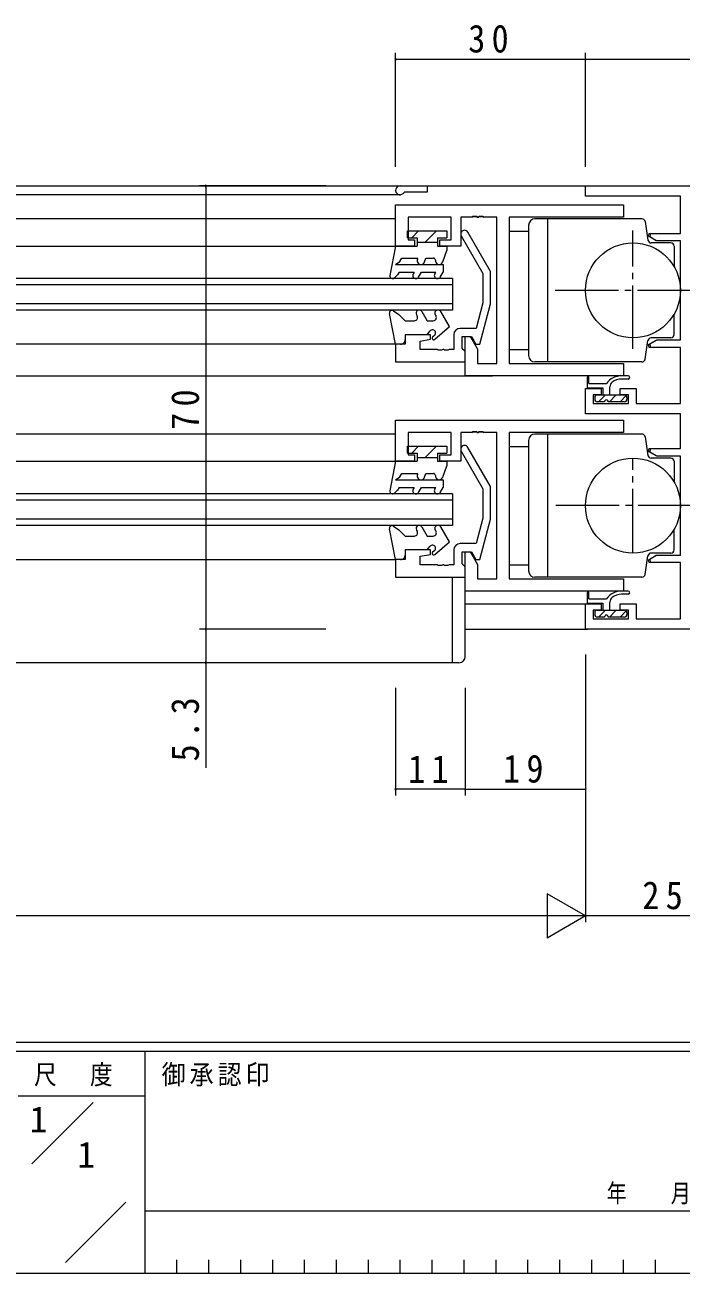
# Model space of a CAD drawing. Units: millimetres on the paper. Extents: x -397 to 397, y -282 to 282.
# Drawn here: x 190.6 to 294.2, y -282.1 to -85 of the extents above; entities that cross this region are included whole.
import ezdxf
from ezdxf.enums import TextEntityAlignment as Align

# ---------------------------------------------------------------- set-up
doc = ezdxf.new("R2010")
doc.units = ezdxf.units.MM
doc.linetypes.add('USER2', pattern=[13, 10, -1, 1, -1])
for name, color, linetype, lineweight in [('0-1_YKK_ZWAK', 7, 'Continuous', 18), ('0-3_YKK_11', 7, 'Continuous', 18), ('0-4_YKK_12', 2, 'Continuous', 18), ('0-6_YKK_13', 4, 'Continuous', 18), ('0-7_YKK_D', 6, 'Continuous', 18)]:
    doc.layers.add(name, color=color, linetype=linetype, lineweight=lineweight)
doc.layers.add('0-2_USER1', color=7, linetype='Continuous')
doc.styles.add('ＭＳ ゴシック', font='')
doc.styles.get('ＭＳ ゴシック').set_extended_font_data('MS Gothic')

msp = doc.modelspace()

# ---------------------------------------------------------------- linework, layer by layer
at = {"layer": '0-1_YKK_ZWAK'}
for p, q in [((376.092, -245.688), (-393.908, -245.688)), ((338.292, -247.088), (-393.908, -247.088)), ((209.492, -247.088), (209.492, -282.088)), ((189.476, -254.087), (209.492, -254.087)), ((191.662, -264.824), (201.355, -255.13)), ((196.964, -280.433), (206.488, -270.909)), ((209.492, -272.288), (310.291, -272.288)), ((214.532, -279.988), (214.532, -282.088)), ((219.572, -279.988), (219.572, -282.088)), ((224.612, -279.988), (224.612, -282.088)), ((229.652, -279.988), (229.652, -282.088)), ((234.692, -279.988), (234.692, -282.088)), ((239.732, -279.988), (239.732, -282.088)), ((244.772, -279.988), (244.772, -282.088)), ((249.812, -279.988), (249.812, -282.088)), ((254.852, -279.988), (254.852, -282.088)), ((259.892, -279.988), (259.892, -282.088)), ((264.932, -279.988), (264.932, -282.088)), ((269.972, -279.988), (269.972, -282.088)), ((275.012, -279.988), (275.012, -282.088)), ((280.052, -279.988), (280.052, -282.088)), ((285.092, -279.988), (285.092, -282.088)), ((290.132, -279.988), (290.132, -282.088)), ((-393.908, -282.088), (338.292, -282.088))]:
    msp.add_line(p, q, dxfattribs=at)
at = {"layer": '0-3_YKK_11'}
for p, q in [((279.12, -110.388), (316.12, -110.388)), ((279.12, -112.018), (279.12, -110.388)), ((294.12, -112.018), (279.12, -112.018)), ((294.12, -117.888), (294.12, -112.018)), ((249.12, -119.888), (249.12, -113.388)), ((249.12, -113.388), (285.12, -113.388)), ((285.12, -113.388), (285.12, -115.338)), ((251.12, -115.338), (251.12, -118.888)), ((257.92, -115.338), (251.12, -115.338)), ((257.92, -118.888), (257.92, -115.338)), ((259.42, -115.338), (259.42, -119.888)), ((261.162, -115.338), (259.42, -115.338)), ((261.162, -115.338), (261.345, -115.218)), ((261.345, -115.218), (261.162, -115.338)), ((261.345, -115.218), (261.895, -115.218)), ((261.895, -115.218), (261.345, -115.218)), ((261.895, -115.218), (262.078, -115.338)), ((262.078, -115.338), (261.895, -115.218)), ((262.078, -115.338), (262.162, -115.338)), ((262.162, -115.338), (262.078, -115.338)), ((262.162, -115.338), (262.345, -115.218)), ((262.345, -115.218), (262.162, -115.338)), ((262.345, -115.218), (262.895, -115.218)), ((262.895, -115.218), (262.345, -115.218)), ((262.895, -115.218), (263.078, -115.338)), ((263.078, -115.338), (262.895, -115.218)), ((265.12, -115.338), (263.078, -115.338)), ((265.12, -138.438), (265.12, -115.338)), ((267.07, -115.338), (267.07, -138.438)), ((285.12, -115.338), (267.07, -115.338)), ((264.12, -123.889), (260.539, -117.688)), ((267.07, -117.538), (270.12, -117.538)), ((289.08, -118.338), (289.2, -117.888)), ((289.2, -117.888), (294.12, -117.888)), ((289.27, -118.447), (289.42, -117.888)), ((252.12, -119.888), (249.12, -119.888)), ((251.12, -118.888), (252.12, -118.888)), ((252.12, -118.888), (252.12, -119.888)), ((256.12, -118.888), (257.92, -118.888)), ((256.12, -119.888), (256.12, -118.888)), ((259.42, -119.888), (256.12, -119.888)), ((259.5, -118.288), (262.92, -124.211)), ((290.379, -119.088), (289.08, -118.338)), ((290.309, -119.047), (289.27, -118.447)), ((294.12, -119.088), (290.379, -119.088)), ((294.12, -134.688), (294.12, -119.088)), ((264.12, -129.016), (264.12, -123.889)), ((262.92, -124.211), (262.92, -128.858)), ((262.92, -128.858), (261.84, -132.888)), ((262.413, -135.388), (264.12, -129.016)), ((250.62, -133.888), (250.62, -135.388)), ((254.62, -133.888), (250.62, -133.888)), ((254.62, -134.588), (254.62, -133.888)), ((258.32, -133.888), (258.32, -136.238)), ((261.84, -132.888), (259.32, -132.888)), ((249.12, -135.388), (249.12, -138.188)), ((250.62, -135.388), (249.12, -135.388)), ((253.02, -134.888), (254.62, -134.588)), ((253.02, -136.238), (253.02, -134.888)), ((259.62, -134.188), (261.12, -134.188)), ((259.62, -136.038), (259.62, -134.188)), ((260.12, -134.188), (260.92, -134.188)), ((260.12, -140.388), (260.12, -134.188)), ((260.92, -134.188), (261.38, -134.984)), ((261.12, -134.188), (261.813, -135.388)), ((261.38, -134.984), (262.07, -136.18)), ((261.813, -135.388), (262.413, -135.388)), ((289.08, -135.438), (290.379, -134.688)), ((289.2, -135.888), (289.08, -135.438)), ((294.12, -135.888), (289.2, -135.888)), ((289.27, -135.328), (290.309, -134.728)), ((289.42, -135.888), (289.27, -135.328)), ((290.309, -134.728), (290.459, -134.688)), ((290.379, -134.688), (294.12, -134.688)), ((294.12, -144.758), (294.12, -135.888)), ((255.662, -136.238), (253.02, -136.238)), ((255.845, -136.358), (255.662, -136.238)), ((256.395, -136.358), (255.845, -136.358)), ((256.578, -136.238), (256.395, -136.358)), ((256.662, -136.238), (256.578, -136.238)), ((256.845, -136.358), (256.662, -136.238)), ((257.395, -136.358), (256.845, -136.358)), ((257.578, -136.238), (257.395, -136.358)), ((258.32, -136.238), (257.578, -136.238)), ((259.82, -136.238), (259.62, -136.038)), ((260.12, -136.538), (259.82, -136.238)), ((260.12, -138.188), (260.12, -136.538)), ((262.07, -136.18), (262.07, -138.438)), ((267.07, -136.238), (270.12, -136.238)), ((249.12, -138.188), (260.12, -138.188)), ((262.07, -138.438), (265.12, -138.438)), ((267.07, -138.438), (285.12, -138.438)), ((285.12, -138.438), (285.12, -140.388)), ((285.12, -140.388), (260.12, -140.388)), ((279.12, -142.388), (281.62, -142.388)), ((279.12, -146.388), (279.12, -142.388)), ((280.32, -143.388), (280.32, -144.758)), ((281.62, -143.388), (280.32, -143.388)), ((281.62, -142.388), (281.62, -143.388)), ((284.62, -142.388), (287.12, -142.388)), ((284.62, -143.388), (284.62, -142.388)), ((285.92, -143.388), (284.62, -143.388)), ((285.92, -144.758), (285.92, -143.388)), ((287.12, -142.388), (287.12, -144.758)), ((280.32, -144.758), (285.92, -144.758)), ((287.12, -144.758), (294.12, -144.758)), ((249.12, -153.888), (249.12, -147.388)), ((249.12, -147.388), (285.12, -147.388)), ((294.12, -146.388), (279.12, -146.388)), ((285.12, -147.388), (285.12, -149.338)), ((294.12, -151.888), (294.12, -146.388)), ((251.12, -149.338), (251.12, -152.888)), ((257.92, -149.338), (251.12, -149.338)), ((257.92, -152.888), (257.92, -149.338)), ((259.42, -149.338), (259.42, -153.888)), ((261.162, -149.338), (259.42, -149.338)), ((261.162, -149.338), (261.345, -149.218)), ((261.345, -149.218), (261.162, -149.338)), ((261.345, -149.218), (261.895, -149.218)), ((261.895, -149.218), (261.345, -149.218)), ((261.895, -149.218), (262.078, -149.338)), ((262.078, -149.338), (261.895, -149.218)), ((262.078, -149.338), (262.162, -149.338)), ((262.162, -149.338), (262.078, -149.338)), ((262.162, -149.338), (262.345, -149.218)), ((262.345, -149.218), (262.162, -149.338)), ((262.345, -149.218), (262.895, -149.218)), ((262.895, -149.218), (262.345, -149.218)), ((262.895, -149.218), (263.078, -149.338)), ((263.078, -149.338), (262.895, -149.218)), ((265.12, -149.338), (263.078, -149.338)), ((265.12, -172.438), (265.12, -149.338)), ((267.07, -149.338), (267.07, -172.438)), ((285.12, -149.338), (267.07, -149.338)), ((264.12, -157.889), (260.539, -151.688)), ((267.07, -151.538), (270.12, -151.538)), ((251.12, -152.888), (252.12, -152.888)), ((252.12, -152.888), (252.12, -153.888)), ((256.12, -152.888), (257.92, -152.888)), ((256.12, -153.888), (256.12, -152.888)), ((259.5, -152.288), (262.92, -158.211)), ((289.08, -152.338), (289.2, -151.888)), ((290.379, -153.088), (289.08, -152.338)), ((289.2, -151.888), (294.12, -151.888)), ((289.27, -152.447), (289.42, -151.888)), ((290.309, -153.047), (289.27, -152.447)), ((294.12, -153.088), (290.379, -153.088)), ((294.12, -168.688), (294.12, -153.088)), ((252.12, -153.888), (249.12, -153.888)), ((259.42, -153.888), (256.12, -153.888)), ((262.92, -158.211), (262.92, -162.858)), ((264.12, -163.016), (264.12, -157.889)), ((262.92, -162.858), (261.84, -166.888)), ((262.413, -169.388), (264.12, -163.016)), ((261.84, -166.888), (259.32, -166.888)), ((249.12, -169.388), (249.12, -172.188)), ((250.62, -169.388), (249.12, -169.388)), ((250.62, -167.888), (250.62, -169.388)), ((254.62, -167.888), (250.62, -167.888)), ((253.02, -168.888), (254.62, -168.588)), ((253.02, -170.238), (253.02, -168.888)), ((254.62, -168.588), (254.62, -167.888)), ((258.32, -167.888), (258.32, -170.238)), ((259.62, -168.188), (261.12, -168.188)), ((259.62, -170.038), (259.62, -168.188)), ((260.12, -168.188), (260.92, -168.188)), ((260.12, -174.388), (260.12, -168.188)), ((260.92, -168.188), (261.38, -168.984)), ((261.12, -168.188), (261.813, -169.388)), ((261.38, -168.984), (262.07, -170.18)), ((261.813, -169.388), (262.413, -169.388)), ((289.08, -169.438), (290.379, -168.688)), ((289.2, -169.888), (289.08, -169.438)), ((289.27, -169.328), (290.309, -168.728)), ((289.42, -169.888), (289.27, -169.328)), ((290.309, -168.728), (290.459, -168.688)), ((290.379, -168.688), (294.12, -168.688)), ((255.662, -170.238), (253.02, -170.238)), ((255.845, -170.358), (255.662, -170.238)), ((256.395, -170.358), (255.845, -170.358)), ((256.578, -170.238), (256.395, -170.358)), ((256.662, -170.238), (256.578, -170.238)), ((256.845, -170.358), (256.662, -170.238)), ((257.395, -170.358), (256.845, -170.358)), ((257.578, -170.238), (257.395, -170.358)), ((258.32, -170.238), (257.578, -170.238)), ((259.82, -170.238), (259.62, -170.038)), ((260.12, -170.538), (259.82, -170.238)), ((260.12, -172.188), (260.12, -170.538)), ((262.07, -170.18), (262.07, -172.438)), ((267.07, -170.238), (270.12, -170.238)), ((294.12, -169.888), (289.2, -169.888)), ((294.12, -178.758), (294.12, -169.888)), ((249.12, -172.188), (260.12, -172.188)), ((262.07, -172.438), (265.12, -172.438)), ((267.07, -172.438), (285.12, -172.438)), ((285.12, -172.438), (285.12, -174.388)), ((285.12, -174.388), (260.12, -174.388)), ((279.12, -176.388), (281.62, -176.388)), ((279.12, -180.388), (279.12, -176.388)), ((280.32, -177.388), (280.32, -178.758)), ((281.62, -177.388), (280.32, -177.388)), ((281.62, -176.388), (281.62, -177.388)), ((284.62, -176.388), (287.12, -176.388)), ((284.62, -177.388), (284.62, -176.388)), ((285.92, -177.388), (284.62, -177.388)), ((285.92, -178.758), (285.92, -177.388)), ((287.12, -176.388), (287.12, -178.758)), ((280.32, -178.758), (285.92, -178.758)), ((287.12, -178.758), (294.12, -178.758)), ((304.12, -180.388), (279.12, -180.388))]:
    msp.add_line(p, q, dxfattribs=at)
for centre, radius, start, end in [((260.02, -117.988), 0.6, 29.99998, 210), ((259.32, -133.888), 1, 90.00001, 179.99999), ((260.02, -151.988), 0.6, 29.99998, 210), ((259.32, -167.888), 1, 90.00001, 179.99999)]:
    msp.add_arc(centre, radius, start, end, dxfattribs=at)
at = {"layer": '0-4_YKK_12'}
for p, q in [((90.62, -110.388), (279.42, -110.388)), ((249.82, -111.788), (90.62, -111.788)), ((250.315, -111.583), (250.51, -111.388)), ((254.12, -111.388), (250.51, -111.388)), ((254.12, -110.388), (254.12, -111.388)), ((249.12, -115.588), (90.62, -115.588)), ((90.62, -119.888), (249.12, -119.888)), ((258.12, -125.038), (90.62, -125.038)), ((258.12, -126.038), (90.62, -126.038)), ((258.12, -129.038), (90.62, -129.038)), ((249.12, -135.388), (90.62, -135.388)), ((90.62, -140.388), (264.42, -140.388)), ((249.12, -149.588), (90.62, -149.588)), ((90.62, -153.888), (249.12, -153.888)), ((258.12, -159.038), (90.62, -159.038)), ((258.12, -159.038), (258.12, -164.038)), ((258.12, -160.038), (90.62, -160.038)), ((258.12, -163.038), (90.62, -163.038)), ((258.12, -164.038), (90.62, -164.038)), ((90.62, -169.388), (249.12, -169.388)), ((258.12, -185.688), (258.12, -172.188)), ((260.12, -184.688), (260.12, -174.088)), ((260.12, -176.388), (281.32, -176.388)), ((260.12, -180.388), (279.454, -180.388)), ((259.12, -185.688), (90.62, -185.688))]:
    msp.add_line(p, q, dxfattribs=at)
msp.add_lwpolyline([(258.12, -125.038), (258.12, -130.038), (90.62, -130.038)], dxfattribs=at)
for centre, radius, start, end in [((249.82, -111.088), 0.7, 90, 315.00177), ((259.12, -184.688), 1, 270, 0)]:
    msp.add_arc(centre, radius, start, end, dxfattribs=at)
at = {"layer": '0-6_YKK_13'}
for p, q in [((288.036, -115.588), (271.12, -115.588)), ((273.12, -115.588), (273.12, -138.188)), ((288.53, -116.01), (288.991, -118.965)), ((251.02, -118.588), (251.02, -117.488)), ((252.763, -117.488), (251.663, -118.588)), ((255.592, -117.488), (253.792, -119.288)), ((270.12, -116.588), (270.12, -137.188)), ((249.12, -119.888), (248.207, -124.527)), ((249.12, -119.888), (252.52, -119.888)), ((251.02, -118.588), (252.52, -118.588)), ((252.52, -118.588), (252.52, -119.888)), ((252.52, -119.288), (255.72, -119.288)), ((255.72, -118.588), (257.22, -118.588)), ((255.72, -118.588), (255.72, -119.888)), ((255.72, -119.888), (257.22, -119.888)), ((257.22, -119.888), (257.22, -120.598)), ((292.62, -119.388), (289.485, -119.388)), ((293.12, -119.888), (293.12, -123.146)), ((249.809, -122.337), (250.12, -121.798)), ((250.12, -121.798), (252.627, -121.798)), ((252.556, -121.992), (252.627, -121.798)), ((253.684, -122.403), (253.904, -121.798)), ((253.904, -121.798), (255.105, -121.798)), ((256.563, -122.403), (257.22, -120.598)), ((249.111, -122.798), (249.809, -122.337)), ((249.111, -122.798), (256.62, -122.798)), ((249.665, -123.998), (249.42, -124.422)), ((249.665, -123.998), (252.065, -123.998)), ((252.065, -123.998), (251.898, -124.288)), ((252.764, -124.788), (253.22, -123.998)), ((253.22, -123.998), (255.465, -123.998)), ((255.298, -124.288), (255.465, -123.998)), ((256.164, -124.788), (256.62, -123.998)), ((256.62, -122.798), (256.62, -123.998)), ((249.42, -124.422), (248.93, -124.912)), ((249.12, -135.388), (248.157, -130.54)), ((248.812, -130.115), (249.651, -130.71)), ((249.651, -130.71), (250.62, -131.688)), ((250.62, -131.687), (252.1, -131.687)), ((252.421, -130.744), (252.532, -130.937)), ((253.286, -130.244), (254.12, -131.688)), ((254.12, -131.687), (255.071, -131.687)), ((255.393, -130.744), (255.505, -130.937)), ((257.62, -132.601), (256.263, -130.252)), ((293.12, -133.888), (293.12, -130.629)), ((250.62, -133.887), (250.62, -134.687)), ((254.12, -133.888), (250.62, -133.888)), ((254.12, -133.888), (254.54, -133.328)), ((255.294, -133.981), (254.954, -134.26)), ((255.308, -134.614), (257.62, -132.602)), ((249.92, -135.387), (249.12, -135.387)), ((288.53, -137.765), (288.991, -134.81)), ((292.62, -134.388), (289.485, -134.388)), ((288.036, -138.188), (271.12, -138.188)), ((279.37, -140.638), (279.37, -142.288)), ((279.67, -141.588), (279.67, -140.638)), ((279.67, -141.588), (282.416, -141.588)), ((285.856, -140.388), (284.816, -140.388)), ((285.856, -140.888), (284.816, -140.888)), ((279.37, -142.288), (281.87, -142.288)), ((280.57, -143.788), (280.57, -144.088)), ((280.97, -143.388), (281.87, -143.388)), ((282.293, -143.388), (281.193, -144.488)), ((281.87, -142.288), (281.87, -143.388)), ((281.87, -143.388), (285.27, -143.388)), ((283.99, -143.388), (282.89, -144.488)), ((282.97, -143.388), (282.97, -142.145)), ((285.561, -143.514), (284.587, -144.488)), ((285.67, -143.788), (285.67, -144.088)), ((282.12, -144.488), (280.97, -144.488)), ((282.135, -144.394), (282.041, -144.488)), ((285.27, -144.488), (282.72, -144.488)), ((288.036, -149.588), (271.12, -149.588)), ((273.12, -149.588), (273.12, -172.188)), ((251.02, -152.588), (251.02, -151.488)), ((252.763, -151.488), (251.663, -152.588)), ((255.592, -151.488), (253.792, -153.288)), ((270.12, -150.588), (270.12, -171.188)), ((288.53, -150.01), (288.991, -152.965)), ((251.02, -152.588), (252.52, -152.588)), ((252.52, -152.588), (252.52, -153.888)), ((252.52, -153.288), (255.72, -153.288)), ((255.72, -152.588), (257.22, -152.588)), ((255.72, -152.588), (255.72, -153.888)), ((292.62, -153.388), (289.485, -153.388)), ((249.12, -153.888), (248.207, -158.527)), ((249.12, -153.888), (252.52, -153.888)), ((255.72, -153.888), (257.22, -153.888)), ((256.563, -156.403), (257.22, -154.598)), ((257.22, -153.888), (257.22, -154.598)), ((293.12, -153.888), (293.12, -157.146)), ((249.111, -156.798), (249.809, -156.337)), ((249.111, -156.798), (256.62, -156.798)), ((249.809, -156.337), (250.12, -155.798)), ((250.12, -155.798), (252.627, -155.798)), ((252.556, -155.992), (252.627, -155.798)), ((253.684, -156.403), (253.904, -155.798)), ((253.904, -155.798), (255.105, -155.798)), ((256.62, -156.798), (256.62, -157.998)), ((249.42, -158.422), (248.93, -158.912)), ((249.665, -157.998), (249.42, -158.422)), ((249.665, -157.998), (252.065, -157.998)), ((252.065, -157.998), (251.898, -158.288)), ((252.764, -158.788), (253.22, -157.998)), ((253.22, -157.998), (255.465, -157.998)), ((255.298, -158.288), (255.465, -157.998)), ((256.164, -158.788), (256.62, -157.998)), ((249.12, -169.388), (248.157, -164.54)), ((248.812, -164.115), (249.651, -164.71)), ((249.651, -164.71), (250.62, -165.688)), ((252.421, -164.744), (252.532, -164.937)), ((253.286, -164.244), (254.12, -165.688)), ((255.393, -164.744), (255.505, -164.937)), ((257.62, -166.601), (256.263, -164.252)), ((293.12, -167.888), (293.12, -164.629)), ((250.62, -165.687), (252.1, -165.687)), ((254.12, -165.687), (255.071, -165.687)), ((254.12, -167.888), (254.54, -167.328)), ((255.308, -168.614), (257.62, -166.602)), ((249.92, -169.387), (249.12, -169.387)), ((250.62, -167.887), (250.62, -168.687)), ((254.12, -167.888), (250.62, -167.888)), ((255.294, -167.981), (254.954, -168.26)), ((288.53, -171.765), (288.991, -168.81)), ((292.62, -168.388), (289.485, -168.388)), ((288.036, -172.188), (271.12, -172.188)), ((279.37, -174.638), (279.37, -176.288)), ((279.67, -175.588), (279.67, -174.638)), ((285.856, -174.388), (284.816, -174.388)), ((285.856, -174.888), (284.816, -174.888)), ((279.37, -176.288), (281.87, -176.288)), ((279.67, -175.588), (282.416, -175.588)), ((280.97, -177.388), (281.87, -177.388)), ((282.293, -177.388), (281.193, -178.488)), ((281.87, -176.288), (281.87, -177.388)), ((281.87, -177.388), (285.27, -177.388)), ((283.99, -177.388), (282.89, -178.488)), ((282.97, -177.388), (282.97, -176.145)), ((280.57, -177.788), (280.57, -178.088)), ((282.12, -178.488), (280.97, -178.488)), ((282.135, -178.394), (282.041, -178.488)), ((285.27, -178.488), (282.72, -178.488)), ((285.561, -177.514), (284.587, -178.488)), ((285.67, -177.788), (285.67, -178.088))]:
    msp.add_line(p, q, dxfattribs=at)
at = {"layer": '0-6_YKK_13', "linetype": 'USER2'}
for p, q in [((286.62, -136.144), (286.62, -117.452)), ((297.314, -126.888), (274.12, -126.888)), ((286.62, -168.238), (286.62, -153.538)), ((297.429, -160.888), (274.12, -160.888))]:
    msp.add_line(p, q, dxfattribs=at)
at = {"layer": '0-6_YKK_13'}
for points in [[(251.02, -117.488), (257.22, -117.488), (257.22, -118.588)], [(251.02, -151.488), (257.22, -151.488), (257.22, -152.588)]]:
    msp.add_lwpolyline(points, dxfattribs=at)
for centre in [(286.62, -126.888), (286.62, -160.888)]:
    msp.add_circle(centre, 7.5, dxfattribs=at)
for centre, radius, start, end in [((271.12, -116.588), 1, 90, 180), ((288.036, -116.088), 0.5, 8.88066, 90), ((289.485, -118.888), 0.5, 188.88066, 270), ((292.62, -119.888), 0.5, 0, 90), ((253.12, -122.198), 0.6, 159.9966, 340.0032), ((255.105, -122.098), 0.3, 353.62636, 90), ((255.999, -122.198), 0.6, 173.61829, 339.99797), ((248.627, -124.609), 0.428, 168.86224, 314.99856), ((252.331, -124.538), 0.5, 150.0038, 330.00683), ((255.731, -124.538), 0.5, 149.98981, 330.00683), ((248.569, -130.458), 0.42, 54.66347, 191.2357), ((252.854, -130.494), 0.5, 30.00716, 209.99166), ((255.826, -130.494), 0.5, 29.02557, 210.0117), ((252.1, -131.187), 0.5, 269.97204, 29.99843), ((255.071, -131.187), 0.5, 269.97202, 30.01891), ((254.94, -133.628), 0.5, 315, 143.1357), ((292.62, -133.888), 0.5, 270, 0), ((249.92, -134.687), 0.7, 269.98003, 0), ((255.131, -134.437), 0.25, 134.96046, 315), ((289.485, -134.888), 0.5, 90, 171.11934), ((271.12, -137.188), 1, 180, 270), ((288.036, -137.688), 0.5, 270, 351.11934), ((279.52, -140.638), 0.15, 0, 180), ((284.816, -143.388), 3, 90, 143.1301), ((283.97, -142.145), 1, 130.18666, 180), ((284.816, -143.388), 2.5, 90, 126.63334), ((285.856, -140.638), 0.25, 270, 90), ((280.97, -143.788), 0.4, 90, 180), ((285.27, -143.788), 0.4, 0, 90), ((280.97, -144.088), 0.4, 180, 270), ((282.42, -144.488), 0.3, 0, 180), ((285.27, -144.088), 0.4, 270, 0), ((271.12, -150.588), 1, 90, 180), ((288.036, -150.088), 0.5, 8.88066, 90), ((289.485, -152.888), 0.5, 188.88066, 270), ((292.62, -153.888), 0.5, 0, 90), ((253.12, -156.198), 0.6, 159.9966, 340.0032), ((255.105, -156.098), 0.3, 353.62636, 90), ((255.999, -156.198), 0.6, 173.61829, 339.99797), ((248.627, -158.609), 0.428, 168.86224, 314.99856), ((252.331, -158.538), 0.5, 150.0038, 330.00683), ((255.731, -158.538), 0.5, 149.98981, 330.00683), ((248.569, -164.458), 0.42, 54.66347, 191.2357), ((252.1, -165.187), 0.5, 269.97204, 29.99843), ((252.854, -164.494), 0.5, 30.00716, 209.99166), ((255.071, -165.187), 0.5, 269.97202, 30.01891), ((255.826, -164.494), 0.5, 29.02557, 210.0117), ((254.94, -167.628), 0.5, 315, 143.1357), ((249.92, -168.687), 0.7, 269.98003, 0), ((255.131, -168.437), 0.25, 134.96046, 315), ((289.485, -168.888), 0.5, 90, 171.11934), ((292.62, -167.888), 0.5, 270, 0), ((271.12, -171.188), 1, 180, 270), ((288.036, -171.688), 0.5, 270, 351.11934), ((279.52, -174.638), 0.15, 0, 180), ((284.816, -177.388), 3, 90, 143.1301), ((283.97, -176.145), 1, 130.18666, 180), ((284.816, -177.388), 2.5, 90, 126.63334), ((285.856, -174.638), 0.25, 270, 90), ((280.97, -177.788), 0.4, 90, 180), ((285.27, -177.788), 0.4, 0, 90), ((280.97, -178.088), 0.4, 180, 270), ((282.42, -178.488), 0.3, 0, 180), ((285.27, -178.088), 0.4, 270, 0)]:
    msp.add_arc(centre, radius, start, end, dxfattribs=at)
at = {"layer": '0-7_YKK_D'}
for p, q in [((249.12, -107.388), (249.12, -89.388)), ((249.12, -90.388), (279.12, -90.388)), ((279.12, -107.388), (279.12, -89.388)), ((279.12, -107.388), (279.12, -89.388)), ((279.12, -90.388), (316.12, -90.388)), ((238.12, -110.388), (218.12, -110.388)), ((219.12, -110.388), (219.12, -180.388)), ((238.12, -180.388), (218.12, -180.388)), ((219.12, -180.388), (219.12, -185.688)), ((279.12, -184.388), (279.12, -226.688)), ((219.12, -185.688), (219.12, -202.288)), ((249.12, -189.688), (249.12, -206.688)), ((260.12, -189.688), (260.12, -206.688)), ((260.12, -193.988), (260.12, -206.688)), ((260.12, -205.688), (249.12, -205.688)), ((260.12, -205.688), (279.12, -205.688)), ((273.058, -222.188), (273.058, -229.188)), ((279.12, -225.688), (273.058, -222.188)), ((272.12, -225.688), (-93.88, -225.688)), ((279.12, -225.688), (266.995, -225.688)), ((279.12, -225.688), (273.058, -229.188)), ((304.12, -225.688), (279.12, -225.688))]:
    msp.add_line(p, q, dxfattribs=at)
for centre, start, end in [((249.12, -90.388), 0, 180), ((249.12, -90.388), 180, 0), ((279.12, -90.388), 0, 180), ((279.12, -90.388), 0, 180), ((279.12, -90.388), 180, 0), ((279.12, -90.388), 180, 0), ((219.12, -110.388), 90, 270), ((219.12, -110.388), 270, 90), ((219.12, -180.388), 90, 270), ((219.12, -180.388), 90, 270), ((219.12, -180.388), 270, 90), ((219.12, -180.388), 270, 90), ((219.12, -185.688), 90, 270), ((219.12, -185.688), 270, 90), ((249.12, -205.688), 0, 180), ((249.12, -205.688), 180, 0), ((260.12, -205.688), 0, 180), ((260.12, -205.688), 0, 180), ((260.12, -205.688), 180, 0), ((260.12, -205.688), 180, 0), ((279.12, -205.688), 0, 180), ((279.12, -205.688), 180, 0)]:
    msp.add_arc(centre, 0.106, start, end, dxfattribs=at)

# ---------------------------------------------------------------- texts
at = {"layer": '0-1_YKK_ZWAK', "attachment_point": 7, "style": 'ＭＳ ゴシック'}
for s, insert, char_height in [('\\T1.24;\\W0.85;尺\\~\\~度', (192.004, -252.625), 3.079), ('\\T1.17;\\W0.9;御承認印', (212.159, -252.62), 3.079), ('\\T1.28;\\W0.8;年\\~\\~\\~月\\~\\~\\~日', (282.468, -271.257), 2.903)]:
    msp.add_mtext(s, dxfattribs=dict(at, insert=insert, char_height=char_height))
at = {"layer": '0-2_USER1', "style": 'ＭＳ ゴシック'}
for p in [(191.292, -261.087), (198.825, -266.687)]:
    msp.add_text('1', height=4.106, dxfattribs=at).set_placement(p, align=Align.BOTTOM_LEFT)
at = {"layer": '0-7_YKK_D', "color": 7, "char_height": 4.399, "attachment_point": 7, "style": 'ＭＳ ゴシック'}
for s, insert in [('\\T1.37;\\W0.9;30', (260.6, -89.388)), ('\\T1.37;\\W0.9;11', (251.1, -204.688)), ('\\T1.37;\\W0.9;19', (266.1, -204.688)), ('\\T1.37;\\W0.9;25', (288.1, -224.688))]:
    msp.add_mtext(s, dxfattribs=dict(at, insert=insert))
at = {"layer": '0-7_YKK_D', "color": 7, "char_height": 4.399, "attachment_point": 7, "rotation": 90, "style": 'ＭＳ ゴシック'}
for s, insert in [('\\T1.37;\\W0.9;70', (218.12, -148.908)), ('\\T1.38;\\W0.9;5.3', (218.12, -201.288))]:
    msp.add_mtext(s, dxfattribs=dict(at, insert=insert))

doc.saveas('drawing.dxf')
